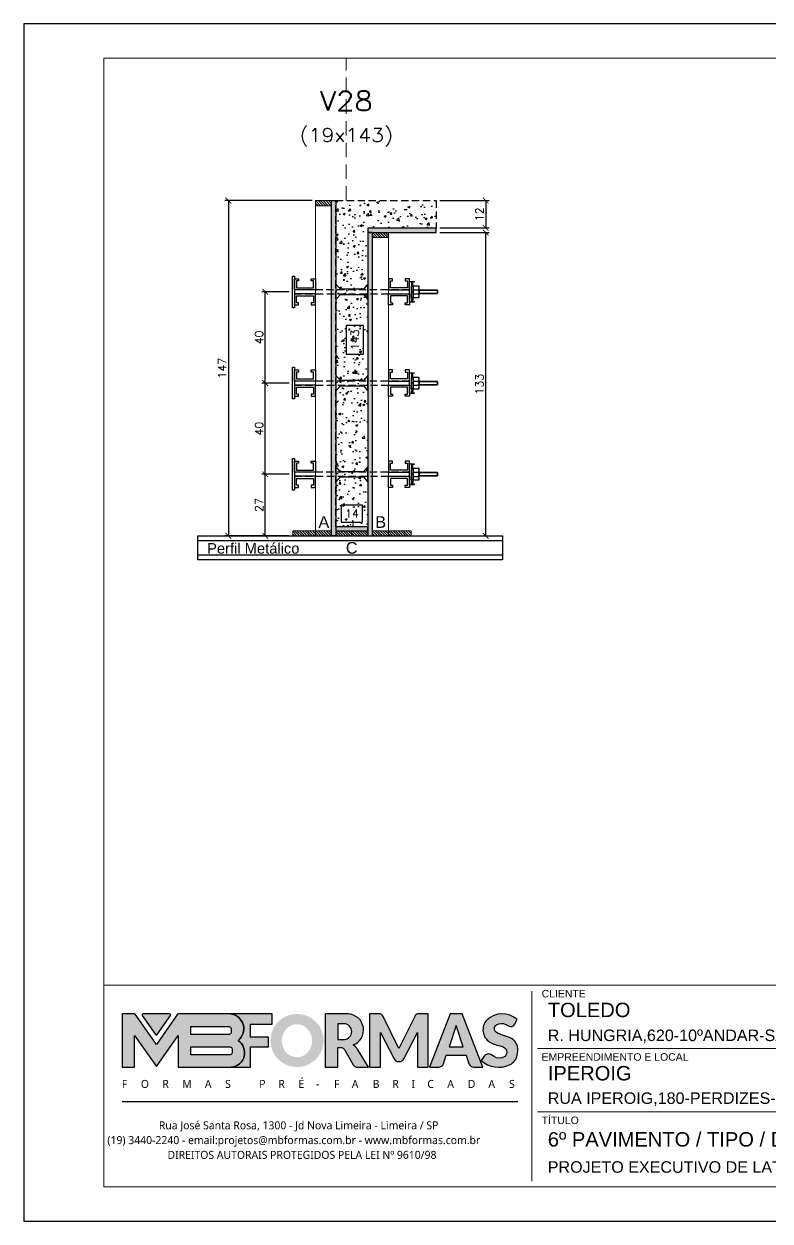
# Model space of a CAD drawing. Extents: x -23436 to 4767, y -4638 to 9755.
# Drawn here: x -19091 to -18437, y -2818 to -1768 of the extents above; entities that cross this region are included whole.
import ezdxf
from ezdxf.enums import TextEntityAlignment as Align

# ---------------------------------------------------------------- set-up
doc = ezdxf.new("R2010")
doc.units = 0
doc.header["$PDMODE"] = 2
doc.header["$PDSIZE"] = 10
doc.linetypes.add('CABLIN', pattern=[0.35, 0.25, -0.1])
doc.linetypes.add('HIDDEN', pattern=[9.525, 6.35, -3.175])
doc.layers.get('0').update_dxf_attribs({"lineweight": 13})
doc.layers.get('Defpoints').update_dxf_attribs({"lineweight": 13})
for name, color, linetype in [('Barra de Ancoragem', 20, 'Continuous'), ('Concreto', 250, 'HIDDEN'), ('Cota', 4, 'Continuous'), ('Cota Seção (2x)', 4, 'Continuous'), ('Hachura', 252, 'CABLIN'), ('MB Logo', 255, 'Continuous'), ('Painéis', 200, 'Continuous'), ('Perfil Metálico', 224, 'Continuous'), ('Texto de Titulo', 7, 'Continuous'), ('Texto Qtd Sarr', 242, 'Continuous'), ('Tubo de PVC', 51, 'Continuous')]:
    doc.layers.add(name, color=color, linetype=linetype)
for name, color, linetype, lineweight in [('FOLHA MB', 7, 'Continuous', 13), ('Madeira', 100, 'Continuous', 13), ('Texto Seção', 7, 'Continuous', 15)]:
    doc.layers.add(name, color=color, linetype=linetype, lineweight=lineweight)
doc.layers.add('Laje_Perimetro', color=7, linetype='Continuous', plot=False)
doc.styles.add('ARIAL', font='arial.ttf', dxfattribs={"oblique": 15, "height": 25})
doc.styles.add('MB_C01', font='arial.ttf', dxfattribs={"height": 1.3})
doc.styles.add('MB_C02', font='arial.ttf', dxfattribs={"height": 2})
doc.styles.add('MB_C03', font='arial.ttf', dxfattribs={"height": 2.5})
doc.styles.add('MB_C04', font='arial.ttf', dxfattribs={"height": 6})
doc.styles.add('MtXpl_Lucida_Sans_Un', font='l_10646.ttf')
doc.styles.add('ROMANS', font='romans.shx')
doc.dimstyles.new('Cota Seção (2x)', dxfattribs={"dimtxt": 7, "dimasz": 5, "dimexe": 3, "dimexo": 3, "dimgap": 2, "dimtad": 3, "dimdec": 1, "dimlfac": 0.5, "dimzin": 12, "dimdsep": 46, "dimtxsty": 'ROMANS', "dimblk": 'ARCHTICK', "dimcen": 0, "dimclrd": 4, "dimclre": 4, "dimclrt": 1, "dimadec": 1, "dimazin": 3, "dimtfac": 1, "dimtdec": 1, "dimtmove": 0, "dimatfit": 3, "dimldrblk": 'OBLIQUE', "dimfxl": 1, "dimtolj": 1, "dimtzin": 12, "dimarcsym": 0})
doc.dimstyles.new('Cota Seção interna', dxfattribs={"dimtxt": 7, "dimasz": 6, "dimexe": 0.18, "dimexo": 2, "dimgap": -4, "dimtad": 3, "dimdec": 1, "dimlfac": 0.5, "dimzin": 12, "dimdsep": 46, "dimtxsty": 'ROMANS', "dimblk": 'ARCHTICK', "dimcen": 0.09, "dimse1": 1, "dimse2": 1, "dimsd1": 1, "dimsd2": 1, "dimclrd": 180, "dimclre": 5, "dimclrt": 1, "dimadec": 0, "dimazin": 3, "dimtfac": 1, "dimtdec": 1, "dimtofl": 0, "dimtmove": 0, "dimatfit": 3, "dimldrblk": 'ARCHTICK', "dimfxl": 1, "dimtolj": 1, "dimtzin": 0, "dimarcsym": 0})
pattern_1 = [(315, (4129.0743, -10446.3843), (1.12253202, 1.12253202), [])]

# ---------------------------------------------------------------- blocks, each defined once
blk = doc.blocks.new('MB-NOVO')
at = {"layer": 'MB Logo', "linetype": 'Continuous'}
h = blk.add_hatch(color=256, dxfattribs=at)
h.dxf.hatch_style = 1
h.set_gradient(color1=(242, 132, 69), color2=(247, 180, 141), rotation=90, tint=1)
h.paths.add_polyline_path([(-18529.6, 10980.8), (-18475.7, 10980.8, 0.706757), (-18468.7, 11008, 0.681802), (-18476.7, 11034.9), (-18529.4, 11034.9, 0.243712), (-18530.2, 11034.5), (-18551.7, 11003.9), (-18573.3, 11034.5, 0.243712), (-18574.1, 11034.9), (-18586.5, 11034.9), (-18586.5, 10980.8), (-18573.9, 10980.8), (-18573.9, 11012.9), (-18551.7, 10981.5), (-18529.6, 11012.9)])
h.paths.add_polyline_path([(-18516.8, 11014.1), (-18516.8, 11022), (-18477.8, 11022, -0.414214), (-18475.8, 11020), (-18475.8, 11016.1, -0.414214), (-18477.8, 11014.1)], flags=16)
h.paths.add_polyline_path([(-18516.8, 11001.4), (-18476.8, 11001.4, -0.414214), (-18474.8, 10999.4), (-18474.8, 10995.5, -0.414214), (-18476.8, 10993.5), (-18516.8, 10993.5)], flags=16)
at = {"layer": 'MB Logo', "true_color": 0x262626}
h = blk.add_hatch(color=250, dxfattribs=at)
h.dxf.hatch_style = 1
h.paths.add_polyline_path([(-18537.3, 11033.3, 0.60809), (-18538.1, 11034.9), (-18565.3, 11034.9, 0.60809), (-18566.1, 11033.3), (-18552.5, 11014, 0.518202), (-18550.9, 11014)])
h = blk.add_hatch(color=250, dxfattribs=at)
h.dxf.hatch_style = 1
h.paths.add_polyline_path([(-18456.2, 11011.3), (-18456.2, 11024.6), (-18434.2, 11024.6), (-18434.2, 11034.9), (-18476.7, 11034.9, -0.681802), (-18468.7, 11008, -0.706757), (-18475.7, 10980.8), (-18456.2, 10980.8), (-18456.2, 11001.4), (-18437.8, 11001.4), (-18437.8, 11011.3)])
h = blk.add_hatch(color=250, dxfattribs=at)
h.dxf.hatch_style = 1
h.paths.add_polyline_path([(-18435.9, 11007.9, 1), (-18381.9, 11007.9, 1)])
edge = h.paths.add_edge_path(flags=16)
edge.add_ellipse((-18409, 11007.7), major_axis=(0, 16.8), ratio=0.916255, start_angle=0, end_angle=360)
h = blk.add_hatch(color=250, dxfattribs=at)
h.dxf.hatch_style = 1
h.paths.add_polyline_path([(-18357, 11034.9), (-18380.2, 11034.9), (-18380.2, 10980.8), (-18367.6, 10980.8), (-18367.6, 11000.7), (-18363.4, 11000.7, -0.195765), (-18360.9, 10998.9), (-18351.8, 10983.2, 0.261385), (-18347.5, 10980.8), (-18336.4, 10980.8), (-18347.5, 10999, 0.082429), (-18349.6, 11001.5), (-18351.9, 11003.4, 0.81838)])
h.paths.add_polyline_path([(-18360.8, 11009), (-18367.6, 11009), (-18367.6, 11025), (-18360.8, 11025, -0.92578)], flags=16)
h = blk.add_hatch(color=250, dxfattribs=at)
h.dxf.hatch_style = 1
h.paths.add_polyline_path([(-18286.6, 11015.9), (-18286.6, 10980.8), (-18275.8, 10980.8), (-18275.8, 11034.9), (-18286.6, 11034.9, 0.216647), (-18289.4, 11032.4), (-18305.5, 10999.8), (-18321.6, 11032.7, 0.199908), (-18324.3, 11034.9), (-18335.2, 11034.9), (-18335.2, 10980.8), (-18324.3, 10980.8), (-18324.3, 11015.9), (-18310.4, 10989.3, 0.279644), (-18306, 10986.6, 0.340986), (-18300.5, 10989.3)])
h = blk.add_hatch(color=250, dxfattribs=at)
h.dxf.hatch_style = 1
h.paths.add_polyline_path([(-18274.4, 10980.8), (-18265, 10980.8, 0.322517), (-18260.2, 10984.3), (-18257.3, 10993), (-18237.2, 10993), (-18234.3, 10984.3, 0.322517), (-18229.5, 10980.8), (-18220.3, 10980.8), (-18241.2, 11034.9), (-18253.4, 11034.9)])
h.paths.add_polyline_path([(-18254.4, 11001.6), (-18247.3, 11023), (-18240.1, 11001.6)], flags=16)
h = blk.add_hatch(color=250, dxfattribs=at)
h.dxf.hatch_style = 1
h.paths.add_polyline_path([(-18206, 11024, -0.247671), (-18196.9, 11024.3), (-18193.5, 11022.5, 0.40799), (-18188.2, 11024.1), (-18185.4, 11029.1, 0.392837), (-18216.2, 11028.7, 0.467779), (-18213.3, 11006.3, 0.077523), (-18201.2, 11002.1, -0.214206), (-18196.1, 10997.9, -0.284295), (-18198.2, 10991.4, -0.26924), (-18208.8, 10991.6), (-18212.2, 10993.6, 0.407727), (-18219, 10992.1), (-18221.8, 10987.7, 0.296878), (-18193.2, 10983.1, 0.272251), (-18184.9, 10995.3), (-18184.6, 10997.9, 0.348906), (-18193.7, 11011.2), (-18200.4, 11013.5, -0.045018), (-18205.8, 11015.7, -0.618284)])
at = {"layer": 'MB Logo', "linetype": 'Continuous'}
blk.add_line((-18586.5, 10945.9), (-18184.8, 10945.9), dxfattribs=at)
at = {"layer": 'MB Logo', "color": 23, "linetype": 'Continuous', "true_color": 0xf28445}
for points in [[(-18573.3, 11034.5, 0.243712), (-18574.1, 11034.9), (-18586.5, 11034.9), (-18586.5, 10980.8), (-18573.9, 10980.8), (-18573.9, 11012.9), (-18551.7, 10981.5), (-18529.6, 11012.9), (-18529.6, 10980.8), (-18475.7, 10980.8, 0.706757), (-18468.7, 11008, 0.681802), (-18476.7, 11034.9), (-18529.4, 11034.9, 0.243712), (-18530.2, 11034.5), (-18551.7, 11003.9)], [(-18516.8, 11022), (-18477.8, 11022, -0.414214), (-18475.8, 11020), (-18475.8, 11016.1, -0.414214), (-18477.8, 11014.1), (-18516.8, 11014.1)], [(-18516.8, 11001.4), (-18476.8, 11001.4, -0.414214), (-18474.8, 10999.4), (-18474.8, 10995.5, -0.414214), (-18476.8, 10993.5), (-18516.8, 10993.5)]]:
    blk.add_lwpolyline(points, format="xyb", close=True, dxfattribs=at)
at = {"layer": 'MB Logo', "color": 250, "true_color": 0x262626}
for points in [[(-18537.3, 11033.3, 0.60809), (-18538.1, 11034.9), (-18565.3, 11034.9, 0.60809), (-18566.1, 11033.3), (-18552.5, 11014, 0.518202), (-18550.9, 11014)], [(-18437.8, 11011.3), (-18456.2, 11011.3), (-18456.2, 11024.6), (-18434.2, 11024.6), (-18434.2, 11034.9), (-18476.7, 11034.9, -0.681802), (-18468.7, 11008, -0.706757), (-18475.7, 10980.8), (-18456.2, 10980.8), (-18456.2, 11001.4), (-18437.8, 11001.4)], [(-18347.5, 10980.8), (-18336.4, 10980.8), (-18347.5, 10999, 0.082429), (-18349.6, 11001.5), (-18351.9, 11003.4, 0.81838), (-18357, 11034.9), (-18380.2, 11034.9), (-18380.2, 10980.8), (-18367.6, 10980.8), (-18367.6, 11000.7), (-18363.4, 11000.7, -0.209789), (-18360.8, 10998.7), (-18351.8, 10983.2, 0.261385)], [(-18286.6, 11015.9), (-18286.6, 10980.8), (-18275.8, 10980.8), (-18275.8, 11034.9), (-18286.6, 11034.9, 0.216647), (-18289.4, 11032.4), (-18305.5, 10999.8), (-18321.5, 11032.4, 0.216647), (-18324.3, 11034.9), (-18335.2, 11034.9), (-18335.2, 10980.8), (-18324.3, 10980.8), (-18324.3, 11015.9), (-18310.4, 10989.3, 0.279644), (-18306, 10986.6), (-18304.9, 10986.6, 0.279644), (-18300.5, 10989.3)], [(-18265, 10980.8, 0.322517), (-18260.2, 10984.3), (-18257.3, 10993), (-18237.2, 10993), (-18234.3, 10984.3, 0.322517), (-18229.5, 10980.8), (-18220.3, 10980.8), (-18241.2, 11034.9), (-18253.4, 11034.9), (-18274.4, 10980.8)], [(-18206.2, 11015.9, -0.549626), (-18206.4, 11023.8, -0.258723), (-18196.9, 11024.3), (-18193.5, 11022.5, 0.40799), (-18188.2, 11024.1), (-18185.4, 11029.1, 0.392837), (-18216.2, 11028.7, 0.467779), (-18213.3, 11006.3, 0.077523), (-18201.2, 11002.1, -0.203897), (-18196.3, 10998.2), (-18196.1, 10997.8, -0.267611), (-18198, 10991.6), (-18198.5, 10991.3, -0.261145), (-18208.8, 10991.6), (-18212.2, 10993.6, 0.407727), (-18219, 10992.1), (-18221.8, 10987.7, 0.296878), (-18193.2, 10983.1, 0.265963), (-18184.9, 10994.9), (-18184.7, 10997.6, 0.340466), (-18193.1, 11011), (-18200.4, 11013.5, -0.049298)], [(-18367.6, 11009), (-18360.8, 11009, 0.92578), (-18360.8, 11025), (-18367.6, 11025)]]:
    blk.add_lwpolyline(points, format="xyb", close=True, dxfattribs=at)
blk.add_lwpolyline([(-18247.3, 11023), (-18254.4, 11001.6), (-18240.1, 11001.6)], close=True, dxfattribs=at)
at = {"layer": 'MB Logo', "color": 250, "true_color": 0x262626, "style": 'MtXpl_Lucida_Sans_Un'}
for s, height, p in [('F', 8.12, (-18586.8, 10959.8)), ('O', 8.12, (-18567.5, 10959.8)), ('R', 8.12, (-18545.6, 10959.8)), ('M', 8.12, (-18525.4, 10959.8)), ('A', 8.12, (-18502.5, 10959.8)), ('S', 8.12, (-18481.9, 10959.8)), ('P', 8.12, (-18447.3, 10959.8)), ('R', 8.12, (-18427.8, 10959.8)), ('É', 8.12, (-18407.5, 10959.8)), ('-', 8.12, (-18389.6, 10959.8)), ('F', 8.12, (-18371.4, 10959.8)), ('A', 8.12, (-18353.3, 10959.8)), ('B', 8.12, (-18332.1, 10959.8)), ('R', 8.12, (-18312.2, 10959.8)), ('I', 8.12, (-18292.7, 10959.8)), ('C', 8.12, (-18276.6, 10959.8)), ('A', 8.12, (-18256.3, 10959.8)), ('D', 8.12, (-18235.5, 10959.8)), ('A', 8.12, (-18214.6, 10959.8)), ('S', 8.12, (-18193.6, 10959.8)), ('DIREITOS AUTORAIS PROTEGIDOS PELA LEI Nº 9610/98', 8.122, (-18540.4, 10887.8))]:
    blk.add_text(s, height=height, dxfattribs=at).set_placement(p)
at = {"layer": 'MB Logo', "style": 'MtXpl_Lucida_Sans_Un'}
for s, p in [('Rua José Santa Rosa, 1300 - Jd Nova Limeira - Limeira / SP', (-18549.2, 10917.8)), ('(19) 3440-2240 - email:projetos@mbformas.com.br - www.mbformas.com.br', (-18601.5, 10902.8))]:
    blk.add_text(s, height=8.122, dxfattribs=at).set_placement(p)
blk = doc.blocks.new('A$C169d8357')
at = {"layer": 'FOLHA MB', "color": 1}
for p, q in [((1109.8, 356.7), (70, 356.7)), ((445.6, 351.7), (445.6, 185)), ((786.6, 351.7), (786.6, 250.7)), ((943.1, 351.7), (943.1, 185)), ((1109.8, 356.7), (1109.8, 179.9)), ((1455, 356.7), (1109.8, 356.7)), ((1155.3, 185), (1155.3, 351.7)), ((1232.6, 351.7), (1232.6, 185)), ((1455, 331.5), (1109.8, 331.5)), ((938.1, 316.3), (791.6, 316.3)), ((1109.8, 316.3), (948.2, 316.3)), ((1029, 311.3), (1029, 286)), ((1455, 306.2), (1109.8, 306.2)), ((781.5, 301.2), (450.7, 301.2)), ((938.1, 281), (791.6, 281)), ((1109.8, 281), (948.2, 281)), ((1029, 275.9), (1029, 250.7)), ((1455, 281), (1109.8, 281)), ((1455, 255.7), (1109.8, 255.7)), ((938.1, 245.6), (450.7, 245.6)), ((1109.8, 245.6), (948.2, 245.6)), ((1029, 240.6), (1029, 185)), ((1455, 230.4), (1109.8, 230.4)), ((1455, 205.2), (1109.8, 205.2))]:
    blk.add_line(p, q, dxfattribs=at)
for points in [[(0, 1199.9), (0, 149.9), (1485, 149.9), (1485, 1199.9)], [(70, 1169.9), (70, 179.9), (1455, 179.9), (1455, 1169.9)]]:
    blk.add_lwpolyline(points, close=True, dxfattribs=at)
at = {"layer": 'MB Logo', "xscale": 0.8642040370897565, "yscale": 0.8642040370897565, "zscale": 0.8642040370897565}
blk.add_blockref('MB-NOVO', (16148.7, -9204.8), dxfattribs=at)
at = {"layer": 'FOLHA MB', "color": 6}
for s, height, style, p in [('CLIENTE', 6.57, 'MB_C01', (454.3, 346.1)), ('RESPONSÁVEL TÉCNICO', 6.566, 'MB_C01', (791.2, 344.6)), ('FASE DO PROJETO', 6.566, 'MB_C01', (947.8, 344.6)), ('R. HUNGRIA,620-10ºANDAR-SÃO PAULO-SP', 10.102, 'MB_C02', (459.7, 307.8)), ('PROJETISTA', 6.57, 'MB_C01', (791.2, 306.7)), ('DATA', 6.57, 'MB_C01', (947.8, 306.7)), ('ESCALA', 6.57, 'MB_C01', (1033.7, 306.7)), ('EMPREENDIMENTO E LOCAL', 6.566, 'MB_C01', (454.3, 290.6)), ('DISCIPLINA', 6.57, 'MB_C01', (791.2, 271.4)), ('COR MADEIRA', 6.566, 'MB_C01', (947.8, 271.4)), ('COR TARJA', 6.57, 'MB_C01', (1033.7, 271.4)), ('RUA IPEROIG,180-PERDIZES-SÃO PAULO-SP', 10.102, 'MB_C02', (459.7, 252.7)), ('TÍTULO', 6.57, 'MB_C01', (454.3, 235)), ('REVISÃO', 6.57, 'MB_C01', (947.8, 236.5)), ('FOLHA', 6.57, 'MB_C01', (1033.7, 236.5)), ('PROJETO EXECUTIVO DE LATERAIS DE VIGAS', 10.102, 'MB_C02', (459.7, 192.3))]:
    blk.add_text(s, height=height, dxfattribs=dict(at, style=style)).set_placement(p)
at = {"layer": 'FOLHA MB', "color": 5}
for s, height, style, p in [('TOLEDO', 12.63, 'MB_C03', (459.7, 328.8)), ('DANIEL RODRIGUES', 10.102, 'MB_C02', (791.6, 322.4)), ('LIBERADO PARA OBRA', 10.102, 'MB_C02', (948.1, 320.5)), ('STEPHANIE/THAIS', 10.102, 'MB_C02', (791.5, 285.1)), ('02/05/2023', 10.1, 'MB_C02', (948.1, 285.1)), ('1:50', 10.1, 'MB_C02', (1034, 287.1)), ('IPEROIG', 12.63, 'MB_C03', (459.7, 273.3)), ('PADRÃO', 10.1, 'MB_C02', (948.1, 251.8)), ('FORMA DE MADEIRA', 10.102, 'MB_C02', (791.6, 251.7)), ('S/COR', 10.1, 'MB_C02', (1034, 251.8)), ('01', 10.1, 'MB_C02', (1126.7, 237.1)), ('19/06/23', 10.1, 'MB_C02', (1166.5, 236.9)), ('ACRESCIMO DA FOLHA 45', 10.102, 'MB_C02', (1243.1, 236.9)), ('6º PAVIMENTO / TIPO / DUPLEX INFERIOR', 12.628, 'MB_C03', (459.7, 215.3)), ('00', 10.1, 'MB_C02', (1126.7, 211.8)), ('02/05/23', 10.1, 'MB_C02', (1166.5, 211.6)), ('EMISSÃO INICIAL', 10.102, 'MB_C02', (1243.1, 211.6)), ('01', 12.63, 'MB_C03', (967.6, 205))]:
    blk.add_text(s, height=height, dxfattribs=dict(at, style=style)).set_placement(p)
at = {"layer": 'FOLHA MB', "color": 6, "style": 'MB_C01'}
for s, p in [('REV. Nº', (1132.5, 198.1)), ('DATA', (1189.7, 198.1)), ('DESCRIÇÃO', (1265.5, 198.1))]:
    blk.add_text(s, height=6.57, dxfattribs=at).set_placement(p, align=Align.MIDDLE_CENTER)
at = {"layer": 'FOLHA MB', "insert": (1239.4, 189.4), "char_height": 5.051, "width": 210.818, "attachment_point": 1, "style": 'MB_C04'}
blk.add_mtext('TOLEDO-IPEROIG-LO-6PV-TP-DINF-LVI-R00.DWG', dxfattribs=at)
blk = doc.blocks.new('titulo1')
at = {"layer": 'Defpoints', "color": 252, "linetype": 'HIDDEN', "ltscale": 2}
blk.add_line((0, 0), (0, 125), dxfattribs=at)
at = {"layer": 'Defpoints', "style": 'ROMANS', "oblique": 15}
blk.add_attdef('FOLHA', text='', height=10, dxfattribs=at).set_placement((0, 15.6), align=Align.MIDDLE_CENTER)
at = {"layer": 'Texto Qtd Sarr', "color": 3, "style": 'ROMANS', "oblique": 15}
for tag, height, p in [('TITULO', 17, (0, 71.4)), ('SEÇÃO', 12, (0, 41.5))]:
    blk.add_attdef(tag, text='', height=height, dxfattribs=at).set_placement(p, align=Align.MIDDLE_CENTER)
blk = doc.blocks.new('*D1331')
at = {"layer": 'Cota Seção (2x)', "color": 180, "lineweight": -2, "transparency": 16777216}
for p, q in [((-18794.2, -2189.7), (-18812.9, -2189.7)), ((-18812.9, -2189.7), (-18812.9, -2204.7)), ((-18794.2, -2204.7), (-18794.2, -2189.7)), ((-18812.9, -2204.7), (-18794.2, -2204.7))]:
    blk.add_line(p, q, dxfattribs=at)
at = {"layer": 'Defpoints', "color": 0, "transparency": 16777216}
for p in [(-18817.5, -2208.7), (-18789.5, -2208.7), (-18789.5, -2208.7)]:
    blk.add_point(p, dxfattribs=at)
at = {"layer": 'Cota Seção (2x)', "color": 1, "transparency": 16777216, "insert": (-18803.5, -2197.2), "char_height": 7, "attachment_point": 5, "style": 'ROMANS'}
blk.add_mtext('\\A1;14', dxfattribs=at)
blk = doc.blocks.new('_ArchTick')
at = {"color": 0, "linetype": 'ByBlock', "const_width": 0.15}
blk.add_lwpolyline([(-0.5, -0.5), (0.5, 0.5)], dxfattribs=at)
blk = doc.blocks.new('*D1332')
at = {"layer": 'Cota', "color": 4, "lineweight": -2, "transparency": 16777216}
for p, q in [((-18726.5, -1922.7), (-18683.2, -1922.7)), ((-18686.2, -1922.7), (-18686.2, -1946.7)), ((-18726.5, -1946.7), (-18683.2, -1946.7))]:
    blk.add_line(p, q, dxfattribs=at)
at = {"layer": 'Defpoints', "color": 0, "transparency": 16777216}
for p in [(-18729.5, -1922.7), (-18729.5, -1946.7), (-18686.2, -1946.7)]:
    blk.add_point(p, dxfattribs=at)
at = {"layer": 'Cota', "color": 4, "lineweight": -2, "transparency": 16777216, "xscale": 5, "yscale": 5, "zscale": 5}
for p, rotation in [((-18686.2, -1922.7), 90), ((-18686.2, -1946.7), 270)]:
    blk.add_blockref('_ArchTick', p, dxfattribs=dict(at, rotation=rotation))
at = {"layer": 'Cota', "color": 1, "transparency": 16777216, "insert": (-18691.7, -1934.7), "char_height": 7, "attachment_point": 5, "rotation": 90, "style": 'ROMANS'}
blk.add_mtext('\\A1;12', dxfattribs=at)
blk = doc.blocks.new('_OBLIQUE')
at = {"color": 0, "linetype": 'ByBlock', "lineweight": -2}
for p, q in [((0, 0), (-1, 0)), ((-0.5, -0.5), (0.5, 0.5))]:
    blk.add_line(p, q, dxfattribs=at)
blk = doc.blocks.new('DSADSAD')
at = {"layer": 'Barra de Ancoragem'}
for p, q in [((-12991, 7698.4), (-13009.2, 7698.4)), ((-13005.1, 7696.9), (-13008.6, 7697.6)), ((-12995.1, 7696.9), (-12991.5, 7697.6))]:
    blk.add_line(p, q, dxfattribs=at)
at = {"layer": 'Barra de Ancoragem', "flags": 128}
for points in [[(-13009.2, 7700.2), (-12991, 7700.2), (-12991, 7698.4), (-13009.2, 7698.4)], [(-13008.6, 7698.4), (-13008.6, 7696), (-13009.2, 7696), (-13009.2, 7698.4)], [(-12995.1, 7698.4), (-12995.1, 7696.9), (-13005.1, 7696.9), (-13005.1, 7698.4)], [(-12991, 7698.4), (-12991, 7696), (-12991.5, 7696), (-12991.5, 7698.4)]]:
    blk.add_lwpolyline(points, close=True, dxfattribs=at)
for points in [[(-13005.1, 7696.9), (-13005.1, 7691.6), (-12995.1, 7691.6), (-12995.1, 7696.9)], [(-13000.4, 7696.9), (-13000.4, 7698.4), (-12999.8, 7698.4), (-12999.8, 7696.9), (-13000.4, 7696.9), (-12999.8, 7696.9)]]:
    blk.add_lwpolyline(points, dxfattribs=at)
for points in [[(-13001.9, 7696.9), (-13001.9, 7692.8, 0.666667), (-12998.3, 7692.8, 0.666667)], [(-12998.3, 7696.9), (-12998.3, 7692.8, 0.729796), (-12995.1, 7692.8, 0.729796)]]:
    blk.add_lwpolyline(points, format="xyb", dxfattribs=at)
at = {"layer": 'Barra de Ancoragem'}
blk.add_arc((-13003.5, 7693.3), 1.7, 197.7564, 342.2436, dxfattribs=at)
blk = doc.blocks.new('*D1333')
at = {"layer": 'Cota', "color": 4, "lineweight": -2, "transparency": 16777216}
for p, q in [((-18858.7, -2162.7), (-18882.6, -2162.7)), ((-18879.6, -2216.7), (-18879.6, -2162.7)), ((-18858.5, -2216.7), (-18882.6, -2216.7))]:
    blk.add_line(p, q, dxfattribs=at)
at = {"layer": 'Defpoints', "color": 0, "transparency": 16777216}
for p in [(-18879.6, -2162.7), (-18855.7, -2162.7), (-18855.5, -2216.7)]:
    blk.add_point(p, dxfattribs=at)
at = {"layer": 'Cota', "color": 4, "lineweight": -2, "transparency": 16777216, "xscale": 5, "yscale": 5, "zscale": 5}
for p, rotation in [((-18879.6, -2162.7), 90), ((-18879.6, -2216.7), 270)]:
    blk.add_blockref('_ArchTick', p, dxfattribs=dict(at, rotation=rotation))
at = {"layer": 'Cota', "color": 1, "transparency": 16777216, "insert": (-18885.1, -2189.7), "char_height": 7, "attachment_point": 5, "rotation": 90, "style": 'ROMANS'}
blk.add_mtext('\\A1;27', dxfattribs=at)
blk = doc.blocks.new('*D1334')
at = {"layer": 'Cota', "color": 4, "lineweight": -2, "transparency": 16777216}
for p, q in [((-18726.5, -1950.7), (-18683.2, -1950.7)), ((-18686.2, -2216.7), (-18686.2, -1950.7)), ((-18748.5, -2216.7), (-18683.2, -2216.7))]:
    blk.add_line(p, q, dxfattribs=at)
at = {"layer": 'Defpoints', "color": 0, "transparency": 16777216}
for p in [(-18729.5, -1950.7), (-18686.2, -1950.7), (-18751.5, -2216.7)]:
    blk.add_point(p, dxfattribs=at)
at = {"layer": 'Cota', "color": 4, "lineweight": -2, "transparency": 16777216, "xscale": 5, "yscale": 5, "zscale": 5}
for p, rotation in [((-18686.2, -1950.7), 90), ((-18686.2, -2216.7), 270)]:
    blk.add_blockref('_ArchTick', p, dxfattribs=dict(at, rotation=rotation))
at = {"layer": 'Cota', "color": 1, "transparency": 16777216, "insert": (-18691.7, -2083.7), "char_height": 7, "attachment_point": 5, "rotation": 90, "style": 'ROMANS'}
blk.add_mtext('\\A1;133', dxfattribs=at)
blk = doc.blocks.new('*D1335')
at = {"layer": 'Cota Seção (2x)', "color": 180, "lineweight": -2, "transparency": 16777216}
for p, q in [((-18793.5, -2032.3), (-18808.5, -2032.3)), ((-18808.5, -2032.3), (-18808.5, -2057.3)), ((-18793.5, -2057.3), (-18793.5, -2032.3)), ((-18808.5, -2057.3), (-18793.5, -2057.3))]:
    blk.add_line(p, q, dxfattribs=at)
at = {"layer": 'Defpoints', "color": 0, "transparency": 16777216}
for p in [(-18789.5, -1922.7), (-18789.5, -1922.7), (-18789.5, -2208.7)]:
    blk.add_point(p, dxfattribs=at)
at = {"layer": 'Cota Seção (2x)', "color": 1, "transparency": 16777216, "insert": (-18801, -2044.8), "char_height": 7, "attachment_point": 5, "rotation": 90, "style": 'ROMANS'}
blk.add_mtext('\\A1;143', dxfattribs=at)
blk = doc.blocks.new('*D1336')
at = {"layer": 'Cota', "color": 4, "lineweight": -2, "transparency": 16777216}
for p, q in [((-18838.5, -1922.7), (-18915, -1922.7)), ((-18912, -1922.7), (-18912, -2216.7)), ((-18858.5, -2216.7), (-18915, -2216.7))]:
    blk.add_line(p, q, dxfattribs=at)
at = {"layer": 'Defpoints', "color": 0, "transparency": 16777216}
for p in [(-18835.5, -1922.7), (-18912, -2216.7), (-18855.5, -2216.7)]:
    blk.add_point(p, dxfattribs=at)
at = {"layer": 'Cota', "color": 4, "lineweight": -2, "transparency": 16777216, "xscale": 5, "yscale": 5, "zscale": 5}
for p, rotation in [((-18912, -1922.7), 90), ((-18912, -2216.7), 270)]:
    blk.add_blockref('_ArchTick', p, dxfattribs=dict(at, rotation=rotation))
at = {"layer": 'Cota', "color": 1, "transparency": 16777216, "insert": (-18917.5, -2069.7), "char_height": 7, "attachment_point": 5, "rotation": 90, "style": 'ROMANS'}
blk.add_mtext('\\A1;147', dxfattribs=at)
blk = doc.blocks.new('*D1337')
at = {"layer": 'Cota', "color": 4, "lineweight": -2, "transparency": 16777216}
for p, q in [((-18858.7, -2082.7), (-18882.6, -2082.7)), ((-18879.6, -2162.7), (-18879.6, -2082.7)), ((-18858.7, -2162.7), (-18882.6, -2162.7))]:
    blk.add_line(p, q, dxfattribs=at)
at = {"layer": 'Defpoints', "color": 0, "transparency": 16777216}
for p in [(-18879.6, -2082.7), (-18855.7, -2082.7), (-18855.7, -2162.7)]:
    blk.add_point(p, dxfattribs=at)
at = {"layer": 'Cota', "color": 4, "lineweight": -2, "transparency": 16777216, "xscale": 5, "yscale": 5, "zscale": 5}
for p, rotation in [((-18879.6, -2082.7), 90), ((-18879.6, -2162.7), 270)]:
    blk.add_blockref('_ArchTick', p, dxfattribs=dict(at, rotation=rotation))
at = {"layer": 'Cota', "color": 1, "transparency": 16777216, "insert": (-18885.1, -2122.7), "char_height": 7, "attachment_point": 5, "rotation": 90, "style": 'ROMANS'}
blk.add_mtext('\\A1;40', dxfattribs=at)
blk = doc.blocks.new('*D1338')
at = {"layer": 'Cota', "color": 4, "lineweight": -2, "transparency": 16777216}
for p, q in [((-18858.7, -2002.7), (-18882.6, -2002.7)), ((-18879.6, -2082.7), (-18879.6, -2002.7)), ((-18858.7, -2082.7), (-18882.6, -2082.7))]:
    blk.add_line(p, q, dxfattribs=at)
at = {"layer": 'Defpoints', "color": 0, "transparency": 16777216}
for p in [(-18879.6, -2002.7), (-18855.7, -2002.7), (-18855.7, -2082.7)]:
    blk.add_point(p, dxfattribs=at)
at = {"layer": 'Cota', "color": 4, "lineweight": -2, "transparency": 16777216, "xscale": 5, "yscale": 5, "zscale": 5}
for p, rotation in [((-18879.6, -2002.7), 90), ((-18879.6, -2082.7), 270)]:
    blk.add_blockref('_ArchTick', p, dxfattribs=dict(at, rotation=rotation))
at = {"layer": 'Cota', "color": 1, "transparency": 16777216, "insert": (-18885.1, -2042.7), "char_height": 7, "attachment_point": 5, "rotation": 90, "style": 'ROMANS'}
blk.add_mtext('\\A1;40', dxfattribs=at)

msp = doc.modelspace()

# ---------------------------------------------------------------- hatches: boundary and pattern name
at = {"layer": 'Concreto'}
h = msp.add_hatch(dxfattribs=at)
h.set_pattern_fill('AR-CONC', color=256, scale=2.5)
h.set_pattern_definition([(50, (-10.916, -9329.665), (17.931505, -1.568803), [1.875, -20.625]), (355, (-10.916, -9329.665), (-3.468783, 18.804803), [1.5, -16.5]), (100.45144, (-9.422, -9329.796), (14.462721, 17.236), [1.593505, -17.528553]), (46.1842, (-10.916, -9324.665), (26.681033, -4.137982), [2.8125, -30.9375]), (96.63564, (-8.693, -9325.01), (23.36655, 24.352965), [2.39026, -26.292844]), (351.18416, (-10.916, -9324.665), (23.36655, 24.352965), [2.25, -24.75]), (21, (-8.416, -9325.915), (14.922676, -10.065472), [1.875, -20.625]), (326, (-8.416, -9325.915), (6.082883, 18.128751), [1.5, -16.5]), (71.45144, (-7.173, -9326.754), (21.00556, 8.063279), [1.593505, -17.528553]), (37.5, (-10.916, -9329.6655), (0.3039964, 8.3223463), [0, -16.3, 0, -16.75, 0, -16.5625]), (7.5, (-10.916, -9329.6655), (6.5767384, 9.8602928), [0, -9.55, 0, -15.925, 0, -6.3125]), (327.5, (-16.491, -9329.6655), (13.345561, -0.5638718), [0, -6.25, 0, -19.5, 0, -25.875]), (317.5, (-18.991, -9329.665), (14.579654, 2.5026246), [0, -8.125, 0, -12.95, 0, -18.375])])
h.paths.add_polyline_path([(-18817.55, -2102.74), (-18817.55, -1922.74), (-18729.55, -1922.74), (-18729.55, -1946.74), (-18789.55, -1946.74), (-18789.55, -2208.74), (-18817.55, -2208.74)])
at = {"layer": 'Hachura'}
h = msp.add_hatch(dxfattribs=at)
h.set_pattern_fill('ANSI31', color=256, scale=0.5, angle=270, style=0)
h.set_pattern_definition([(315, (4283.0743, -10407.9843), (1.12253202, 1.12253202), [])])
h.paths.add_polyline_path([(-18835.55, -1922.74), (-18835.55, -1927.14), (-18821.55, -1927.14), (-18821.55, -1922.74)])
h = msp.add_hatch(color=256, dxfattribs=at)
h.dxf.hatch_style = 1
h.paths.add_polyline_path([(-18821.55, -1922.74), (-18817.55, -1922.74), (-18817.55, -2216.74), (-18821.55, -2216.74)])
h = msp.add_hatch(color=256, dxfattribs=at)
h.dxf.hatch_style = 1
h.paths.add_polyline_path([(-18729.55, -1950.74), (-18729.55, -1946.74), (-18789.55, -1946.74), (-18789.55, -1950.74)])
h = msp.add_hatch(color=256, dxfattribs=at)
h.dxf.hatch_style = 1
h.paths.add_polyline_path([(-18785.55, -1950.74), (-18789.55, -1950.74), (-18789.55, -2216.74), (-18785.55, -2216.74)])
h = msp.add_hatch(dxfattribs=at)
h.set_pattern_fill('ANSI31', color=256, scale=0.5, angle=90, style=0)
h.set_pattern_definition([(135, (-41686.166, 6352.5032), (-1.12253202, -1.12253202), [])])
h.paths.add_polyline_path([(-18771.55, -1950.74), (-18771.55, -1955.14), (-18785.55, -1955.14), (-18785.55, -1950.74)])
h = msp.add_hatch(dxfattribs=at)
h.set_pattern_fill('ANSI31', color=256, scale=0.5, angle=270, style=0)
h.set_pattern_definition([(315, (4139.0743, -10446.3843), (1.12253202, 1.12253202), [])])
h.paths.add_polyline_path([(-18855.55, -2216.74), (-18855.55, -2212.34), (-18835.55, -2212.34), (-18835.55, -2216.74)])
h = msp.add_hatch(dxfattribs=at)
h.set_pattern_fill('ANSI31', color=256, scale=0.5, angle=270, style=0)
h.set_pattern_definition([(315, (4283.0743, -10519.9843), (1.12253202, 1.12253202), [])])
h.paths.add_polyline_path([(-18835.55, -2216.74), (-18835.55, -2212.34), (-18821.55, -2212.34), (-18821.55, -2216.74)])
h = msp.add_hatch(color=256, dxfattribs=at)
h.dxf.hatch_style = 1
h.paths.add_polyline_path([(-18789.55, -2212.34), (-18789.55, -2208.74), (-18817.55, -2208.74), (-18817.55, -2212.34)])
h = msp.add_hatch(dxfattribs=at)
h.set_pattern_fill('ANSI31', color=256, scale=0.5, angle=270, style=0)
h.set_pattern_definition([(315, (4139.0743, -10446.3843), (1.12253202, 1.12253202), [])])
h.paths.add_polyline_path([(-18817.55, -2216.74), (-18817.55, -2212.34), (-18803.55, -2212.34), (-18803.55, -2216.74)])
h = msp.add_hatch(dxfattribs=at)
h.set_pattern_fill('ANSI31', color=256, scale=0.5, angle=270, style=0)
h.set_pattern_definition(pattern_1)
h.paths.add_polyline_path([(-18789.55, -2216.74), (-18789.55, -2212.34), (-18803.55, -2212.34), (-18803.55, -2216.74)])
h = msp.add_hatch(dxfattribs=at)
h.set_pattern_fill('ANSI31', color=256, scale=0.5, angle=90, style=0)
h.set_pattern_definition([(135, (-41686.166, 6090.9032), (-1.12253202, -1.12253202), [])])
h.paths.add_polyline_path([(-18771.55, -2212.34), (-18771.55, -2216.74), (-18785.55, -2216.74), (-18785.55, -2212.34)])
h = msp.add_hatch(dxfattribs=at)
h.set_pattern_fill('ANSI31', color=256, scale=0.5, angle=270, style=0)
h.set_pattern_definition(pattern_1)
h.paths.add_polyline_path([(-18751.55, -2216.74), (-18751.55, -2212.34), (-18771.55, -2212.34), (-18771.55, -2216.74)])

# ---------------------------------------------------------------- linework, layer by layer
at = {"layer": 'Barra de Ancoragem', "flags": 128}
for points in [[(-18855.67, -2016.61), (-18855.67, -1988.87), (-18854.07, -1988.87), (-18854.07, -2016.61)], [(-18855.67, -2096.61), (-18855.67, -2068.87), (-18854.07, -2068.87), (-18854.07, -2096.61)], [(-18855.67, -2176.61), (-18855.67, -2148.87), (-18854.07, -2148.87), (-18854.07, -2176.61)]]:
    msp.add_lwpolyline(points, close=True, dxfattribs=at)
at = {"layer": 'Barra de Ancoragem'}
for points in [[(-18854.07, -1991.26), (-18852.22, -1991.26), (-18850.37, -1991.26), (-18850.37, -1993.11), (-18852.22, -1993.11), (-18852.22, -1999.12), (-18837.39, -1999.12), (-18837.39, -1993.11), (-18839.24, -1993.11), (-18839.24, -1991.26), (-18837.39, -1991.26), (-18835.55, -1991.26), (-18835.55, -2000.96), (-18854.07, -2000.96)], [(-18753.02, -1991.26), (-18754.87, -1991.26), (-18756.72, -1991.26), (-18756.72, -1993.11), (-18754.87, -1993.11), (-18754.87, -1999.12), (-18769.7, -1999.12), (-18769.7, -1993.11), (-18767.85, -1993.11), (-18767.85, -1991.26), (-18769.7, -1991.26), (-18771.55, -1991.26), (-18771.55, -2000.96), (-18753.02, -2000.96)], [(-18854.07, -2014.22), (-18852.22, -2014.22), (-18850.37, -2014.22), (-18850.37, -2012.37), (-18852.22, -2012.37), (-18852.22, -2006.36), (-18837.39, -2006.36), (-18837.39, -2012.37), (-18839.24, -2012.37), (-18839.24, -2014.22), (-18837.39, -2014.22), (-18835.55, -2014.22), (-18835.55, -2004.52), (-18854.07, -2004.52)], [(-18753.02, -2014.22), (-18754.87, -2014.22), (-18756.72, -2014.22), (-18756.72, -2012.37), (-18754.87, -2012.37), (-18754.87, -2006.36), (-18769.7, -2006.36), (-18769.7, -2012.37), (-18767.85, -2012.37), (-18767.85, -2014.22), (-18769.7, -2014.22), (-18771.55, -2014.22), (-18771.55, -2004.52), (-18753.02, -2004.52)], [(-18744.43, -2001.27), (-18728.54, -2001.27), (-18728.54, -2004.21), (-18744.43, -2004.21)], [(-18728.54, -2004.21), (-18728.54, -2001.27), (-18744.43, -2001.27), (-18744.43, -2004.21)], [(-18854.07, -2071.26), (-18852.22, -2071.26), (-18850.37, -2071.26), (-18850.37, -2073.11), (-18852.22, -2073.11), (-18852.22, -2079.12), (-18837.39, -2079.12), (-18837.39, -2073.11), (-18839.24, -2073.11), (-18839.24, -2071.26), (-18837.39, -2071.26), (-18835.55, -2071.26), (-18835.55, -2080.96), (-18854.07, -2080.96)], [(-18753.02, -2071.26), (-18754.87, -2071.26), (-18756.72, -2071.26), (-18756.72, -2073.11), (-18754.87, -2073.11), (-18754.87, -2079.12), (-18769.7, -2079.12), (-18769.7, -2073.11), (-18767.85, -2073.11), (-18767.85, -2071.26), (-18769.7, -2071.26), (-18771.55, -2071.26), (-18771.55, -2080.96), (-18753.02, -2080.96)], [(-18854.07, -2094.22), (-18852.22, -2094.22), (-18850.37, -2094.22), (-18850.37, -2092.37), (-18852.22, -2092.37), (-18852.22, -2086.36), (-18837.39, -2086.36), (-18837.39, -2092.37), (-18839.24, -2092.37), (-18839.24, -2094.22), (-18837.39, -2094.22), (-18835.55, -2094.22), (-18835.55, -2084.52), (-18854.07, -2084.52)], [(-18753.02, -2094.22), (-18754.87, -2094.22), (-18756.72, -2094.22), (-18756.72, -2092.37), (-18754.87, -2092.37), (-18754.87, -2086.36), (-18769.7, -2086.36), (-18769.7, -2092.37), (-18767.85, -2092.37), (-18767.85, -2094.22), (-18769.7, -2094.22), (-18771.55, -2094.22), (-18771.55, -2084.52), (-18753.02, -2084.52)], [(-18744.43, -2081.27), (-18728.54, -2081.27), (-18728.54, -2084.21), (-18744.43, -2084.21)], [(-18728.54, -2084.21), (-18728.54, -2081.27), (-18744.43, -2081.27), (-18744.43, -2084.21)], [(-18854.07, -2151.26), (-18852.22, -2151.26), (-18850.37, -2151.26), (-18850.37, -2153.11), (-18852.22, -2153.11), (-18852.22, -2159.12), (-18837.39, -2159.12), (-18837.39, -2153.11), (-18839.24, -2153.11), (-18839.24, -2151.26), (-18837.39, -2151.26), (-18835.55, -2151.26), (-18835.55, -2160.96), (-18854.07, -2160.96)], [(-18753.02, -2151.26), (-18754.87, -2151.26), (-18756.72, -2151.26), (-18756.72, -2153.11), (-18754.87, -2153.11), (-18754.87, -2159.12), (-18769.7, -2159.12), (-18769.7, -2153.11), (-18767.85, -2153.11), (-18767.85, -2151.26), (-18769.7, -2151.26), (-18771.55, -2151.26), (-18771.55, -2160.96), (-18753.02, -2160.96)], [(-18744.43, -2161.27), (-18728.54, -2161.27), (-18728.54, -2164.21), (-18744.43, -2164.21)], [(-18728.54, -2164.21), (-18728.54, -2161.27), (-18744.43, -2161.27), (-18744.43, -2164.21)], [(-18854.07, -2174.22), (-18852.22, -2174.22), (-18850.37, -2174.22), (-18850.37, -2172.37), (-18852.22, -2172.37), (-18852.22, -2166.36), (-18837.39, -2166.36), (-18837.39, -2172.37), (-18839.24, -2172.37), (-18839.24, -2174.22), (-18837.39, -2174.22), (-18835.55, -2174.22), (-18835.55, -2164.52), (-18854.07, -2164.52)], [(-18753.02, -2174.22), (-18754.87, -2174.22), (-18756.72, -2174.22), (-18756.72, -2172.37), (-18754.87, -2172.37), (-18754.87, -2166.36), (-18769.7, -2166.36), (-18769.7, -2172.37), (-18767.85, -2172.37), (-18767.85, -2174.22), (-18769.7, -2174.22), (-18771.55, -2174.22), (-18771.55, -2164.52), (-18753.02, -2164.52)]]:
    msp.add_lwpolyline(points, close=True, dxfattribs=at)
at = {"layer": 'Barra de Ancoragem', "linetype": 'HIDDEN'}
for points in [[(-18753.02, -2004.52), (-18753.02, -2000.96), (-18854.07, -2000.96), (-18854.07, -2004.52)], [(-18753.02, -2084.52), (-18753.02, -2080.96), (-18854.07, -2080.96), (-18854.07, -2084.52)], [(-18753.02, -2164.52), (-18753.02, -2160.96), (-18854.07, -2160.96), (-18854.07, -2164.52)]]:
    msp.add_lwpolyline(points, close=True, dxfattribs=at)
at = {"layer": 'Concreto'}
msp.add_lwpolyline([(-18817.55, -1942.74), (-18817.55, -1922.74), (-18729.55, -1922.74), (-18729.55, -1946.74), (-18789.55, -1946.74), (-18789.55, -2208.74), (-18817.55, -2208.74), (-18817.55, -1942.74)], close=True, dxfattribs=at)
at = {"layer": 'Laje_Perimetro'}
msp.add_lwpolyline([(-17606.38, -1767.74), (-19091.4, -1767.74), (-19091.4, -2817.74), (-17606.38, -2817.74)], close=True, dxfattribs=at)
at = {"layer": 'Madeira'}
for points in [[(-18835.55, -1922.74), (-18835.55, -1927.14), (-18821.55, -1927.14), (-18821.55, -1922.74)], [(-18835.55, -1922.74), (-18821.55, -1922.74), (-18821.55, -2216.74), (-18835.55, -2216.74)], [(-18771.55, -1950.74), (-18771.55, -1955.14), (-18785.55, -1955.14), (-18785.55, -1950.74)], [(-18771.55, -2216.74), (-18785.55, -2216.74), (-18785.55, -1950.74), (-18771.55, -1950.74)], [(-18855.55, -2216.74), (-18855.55, -2212.34), (-18835.55, -2212.34), (-18835.55, -2216.74)], [(-18835.55, -2216.74), (-18835.55, -2212.34), (-18821.55, -2212.34), (-18821.55, -2216.74)], [(-18817.55, -2216.74), (-18817.55, -2212.34), (-18803.55, -2212.34), (-18803.55, -2216.74)], [(-18789.55, -2216.74), (-18789.55, -2212.34), (-18803.55, -2212.34), (-18803.55, -2216.74)], [(-18771.55, -2212.34), (-18771.55, -2216.74), (-18785.55, -2216.74), (-18785.55, -2212.34)], [(-18751.55, -2216.74), (-18751.55, -2212.34), (-18771.55, -2212.34), (-18771.55, -2216.74)]]:
    msp.add_lwpolyline(points, close=True, dxfattribs=at)
at = {"layer": 'Painéis'}
for points in [[(-18821.55, -1922.74), (-18817.55, -1922.74), (-18817.55, -2216.74), (-18821.55, -2216.74)], [(-18729.55, -1950.74), (-18729.55, -1946.74), (-18789.55, -1946.74), (-18789.55, -1950.74)], [(-18785.55, -1950.74), (-18789.55, -1950.74), (-18789.55, -2216.74), (-18785.55, -2216.74)], [(-18789.55, -2212.34), (-18789.55, -2208.74), (-18817.55, -2208.74), (-18817.55, -2212.34)]]:
    msp.add_lwpolyline(points, close=True, dxfattribs=at)
at = {"layer": 'Perfil Metálico'}
msp.add_lwpolyline([(-18671.53, -2237.81), (-18938.88, -2237.81), (-18938.88, -2216.74), (-18671.53, -2216.74)], close=True, dxfattribs=at)
for points in [[(-18938.88, -2220.9), (-18671.53, -2220.9)], [(-18671.53, -2233.65), (-18938.88, -2233.65)]]:
    msp.add_lwpolyline(points, dxfattribs=at)
at = {"layer": 'Tubo de PVC'}
for points in [[(-18817.55, -1995.96), (-18817.55, -1995.96), (-18817.55, -2009.52), (-18813.55, -2005.02), (-18793.55, -2005.02), (-18789.55, -2009.52), (-18789.55, -1995.96), (-18793.55, -2000.46), (-18813.55, -2000.46)], [(-18817.55, -2075.96), (-18817.55, -2075.96), (-18817.55, -2089.52), (-18813.55, -2085.02), (-18793.55, -2085.02), (-18789.55, -2089.52), (-18789.55, -2075.96), (-18793.55, -2080.46), (-18813.55, -2080.46)], [(-18817.55, -2155.96), (-18817.55, -2155.96), (-18817.55, -2169.52), (-18813.55, -2165.02), (-18793.55, -2165.02), (-18789.55, -2169.52), (-18789.55, -2155.96), (-18793.55, -2160.46), (-18813.55, -2160.46)]]:
    msp.add_lwpolyline(points, close=True, dxfattribs=at)

# ---------------------------------------------------------------- block references
at = {"layer": 'Barra de Ancoragem', "rotation": 90.00000000000001}
for p in [(-11052.82, 10997.35), (-11052.82, 10917.35), (-11052.82, 10837.35)]:
    msp.add_blockref('DSADSAD', p, dxfattribs=at)
at = {"layer": 'MB Logo'}
msp.add_blockref('A$C169d8357', (-19091.4, -2967.68), dxfattribs=at)
at = {"layer": 'Texto Seção'}
ref = msp.add_blockref('titulo1', (-18808.55, -1922.74), dxfattribs=at)
ref.add_attrib('TITULO', 'V28', dxfattribs={"layer": 'Texto de Titulo', "color": 7, "height": 17, "style": 'ROMANS', "width": 1.1}).set_placement((-18808.55, -1835.24), align=Align.MIDDLE_CENTER)
ref.add_attrib('SEÇÃO', '(19x143)', dxfattribs={"layer": 'Texto de Titulo', "color": 7, "height": 12, "style": 'ROMANS', "width": 1.1}).set_placement((-18808.55, -1865.24), align=Align.MIDDLE_CENTER)

# ---------------------------------------------------------------- texts
at = {"layer": 'Texto Seção', "color": 0, "linetype": 'Continuous', "style": 'ARIAL'}
for s, p in [('A', (-18828.22, -2204.61)), ('B', (-18778.35, -2204.61)), ('C', (-18803.75, -2227.28))]:
    msp.add_text(s, height=10.22, dxfattribs=at).set_placement(p, align=Align.MIDDLE_CENTER)
at = {"layer": 'Texto Seção', "style": 'ARIAL'}
msp.add_text('Perfil Metálico', height=9.24, dxfattribs=at).set_placement((-18890.14, -2227.72), align=Align.MIDDLE_CENTER)

# ---------------------------------------------------------------- dimensions: what is measured, and where the dimension line sits
at = {"layer": 'Cota'}
for base, p1, p2, picture, middle in [((-18912.01, -2216.74), (-18835.55, -1922.74), (-18855.55, -2216.74), '*D1336', (-18917.51, -2069.74)), ((-18686.17, -1946.74), (-18729.55, -1922.74), (-18729.55, -1946.74), '*D1332', (-18691.67, -1934.74)), ((-18686.17, -1950.74), (-18751.55, -2216.74), (-18729.55, -1950.74), '*D1334', (-18691.67, -2083.74)), ((-18879.59, -2002.74), (-18855.67, -2082.74), (-18855.67, -2002.74), '*D1338', (-18885.09, -2042.74)), ((-18879.59, -2082.74), (-18855.67, -2162.74), (-18855.67, -2082.74), '*D1337', (-18885.09, -2122.74)), ((-18879.59, -2162.74), (-18855.55, -2216.74), (-18855.67, -2162.74), '*D1333', (-18885.09, -2189.74))]:
    dim = msp.add_linear_dim(base=base, p1=p1, p2=p2, angle=90, dimstyle='Cota Seção (2x)', dxfattribs=at)
    dim.commit()
    dim.dimension.update_dxf_attribs({"geometry": picture, "text_midpoint": middle})
at = {"layer": 'Cota Seção (2x)'}
dim = msp.add_linear_dim(base=(-18789.55, -1922.74), p1=(-18789.55, -2208.74), p2=(-18789.55, -1922.74), angle=90, dimstyle='Cota Seção interna', dxfattribs=at)
dim.commit()
dim.dimension.update_dxf_attribs({"geometry": '*D1335', "text_midpoint": (-18789.55, -2044.81), "dimtype": 160})
dim = msp.add_linear_dim(base=(-18789.55, -2208.74), p1=(-18817.55, -2208.74), p2=(-18789.55, -2208.74), dimstyle='Cota Seção interna', dxfattribs=at)
dim.commit()
dim.dimension.update_dxf_attribs({"geometry": '*D1331', "text_midpoint": (-18803.55, -2197.24)})

doc.saveas('drawing.dxf')
